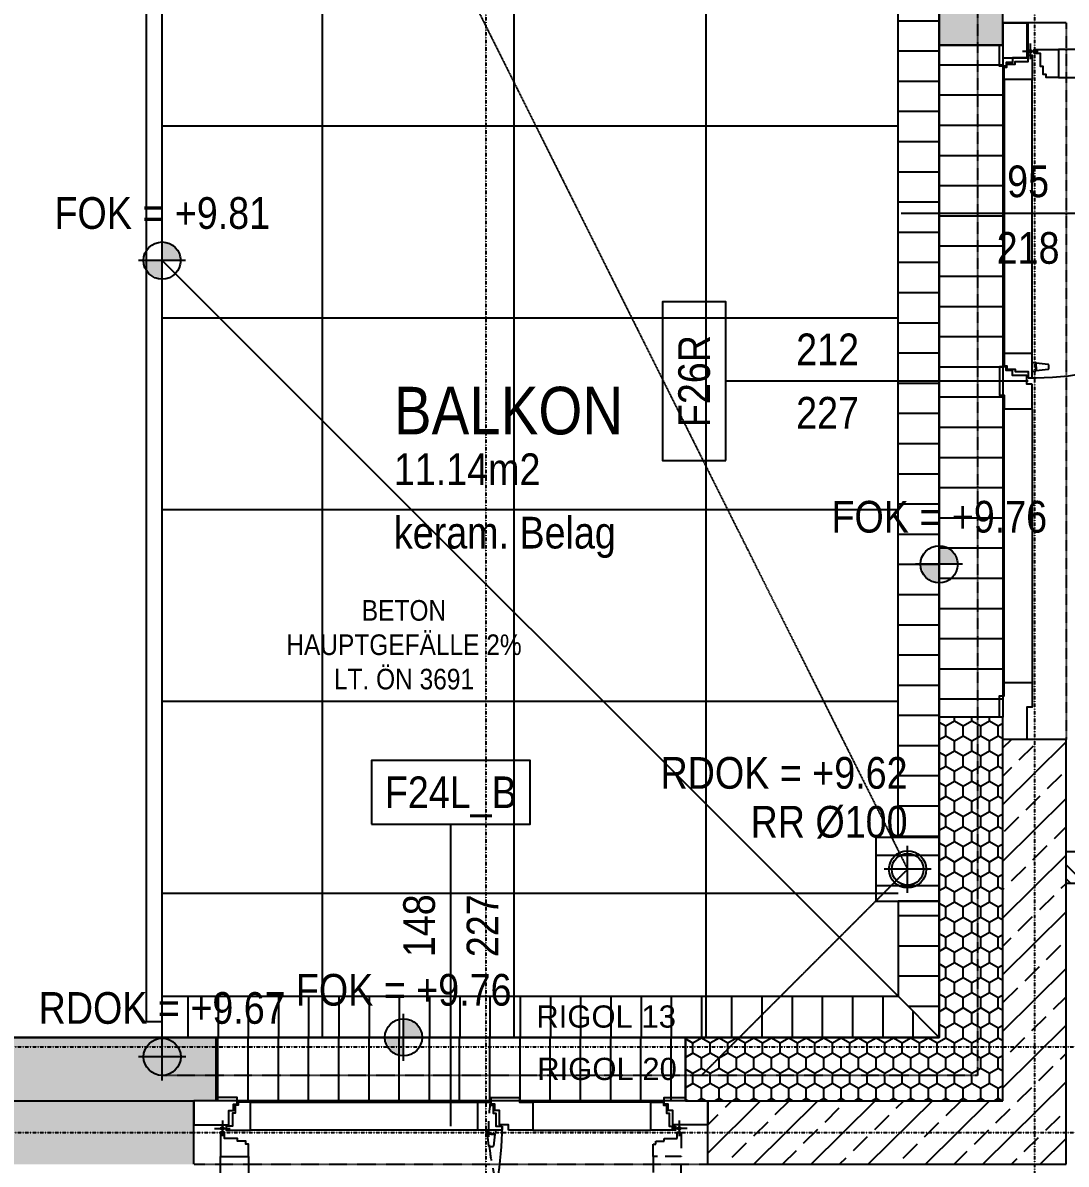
# Model space of a CAD drawing. Header units: millimetres. Extents: x -1798295 to -1733564, y -52013 to 52701.
# Drawn here: x -1753833 to -1750543, y -5592 to -1992 of the extents above; entities that cross this region are included whole.
import ezdxf
from ezdxf.enums import TextEntityAlignment as Align

# ---------------------------------------------------------------- set-up
doc = ezdxf.new("R2010")
doc.units = ezdxf.units.MM
for name, pattern in [('HIDDEN2', [0.1875, 0.125, -0.0625]), ('STRICHLINIE', [0.75, 0.5, -0.25]), ('STRICHPUNKT', [1, 0.5, -0.25, 0, -0.25])]:
    doc.linetypes.add(name, pattern=pattern)
for name, color, linetype in [('01-BFL-G00-L03-M0', 10, 'Continuous'), ('01-HID-G00-L03-ENTWÄSSERUNG', 8, 'HIDDEN2'), ('01-SYM-G00-L03-M0', 8, 'Continuous'), ('01-TXT---------M0', 1, 'Continuous'), ('01-TXT---------PP', 1, 'Continuous'), ('01-TXT-G00-L03-M0', 1, 'Continuous'), ('02-ANS-G00-L03-M0', 8, 'Continuous'), ('02-ANS-G00-L03-Rigol', 8, 'Continuous'), ('02-AXO-G00-L03-M0', 8, 'STRICHPUNKT'), ('02-DIM-G00-L03-ACHSEN', 8, 'Continuous'), ('02-FIL-G00-L03-LILA', 223, 'Continuous'), ('02-FIL-G00-L03-ORANGE', 40, 'Continuous'), ('02-FIL-G00-L03-PLATTENBELAG', 253, 'Continuous'), ('02-FIL-G00-L03-STB', 8, 'Continuous'), ('02-HID-G00-L03-M0', 8, 'HIDDEN2'), ('02-TWA-G00-L03-M0', 4, 'Continuous'), ('02-WDA---------M0', 8, 'Continuous'), ('02-WDA-G00-L03-M0', 8, 'Continuous'), ('02-ZWA-G00-L03-M0', 2, 'Continuous'), ('03-SYM-G00-L03-M0', 8, 'Continuous'), ('04-HLP---------M0', 8, 'HIDDEN2'), ('04-STO---------M0', 1, 'Continuous'), ('04-STO-G00-L03-M0', 1, 'Continuous'), ('04-SYM---------EP', 8, 'Continuous'), ('04-SYM-G00-L03-EP', 8, 'Continuous'), ('04-TXT---------EP', 8, 'Continuous'), ('04-TXT-G00-L03-M0', 8, 'Continuous'), ('04-TXT-G00-L03-POS', 8, 'Continuous'), ('05-SYM---------M0', 8, 'Continuous'), ('05-TXT---------PP', 8, 'Continuous'), ('05-TXT--------M0', 8, 'Continuous'), ('07-TXT-G00-L03-M0', 8, 'Continuous')]:
    doc.layers.add(name, color=color, linetype=linetype)
doc.styles.add('ARIAL', font='arial.ttf', dxfattribs={"width": 0.85})
doc.styles.get("Standard").update_dxf_attribs({"font": 'arial.ttf'})
doc.dimstyles.new('pp chromy&schneider', dxfattribs={"dimscale": 0.005, "dimtxt": 25, "dimasz": 10, "dimexe": 0, "dimexo": 0, "dimgap": 5, "dimtad": 1, "dimdec": 1, "dimlfac": 100, "dimrnd": 0.1, "dimzin": 9, "dimdsep": 46, "dimtxsty": 'ARIAL', "dimblk": 'c&s kote', "dimcen": 0, "dimse1": 1, "dimse2": 1, "dimclrd": 8, "dimclrt": 8, "dimadec": 0, "dimazin": 0, "dimtfac": 0.75, "dimtdec": 1, "dimtix": 1, "dimtmove": 2, "dimatfit": 0, "dimldrblk": 'NONE', "dimfxl": 1, "dimtolj": 1, "dimlwd": -1, "dimarcsym": 0})
pattern_1 = [(90.00000069270138, (-1708605.963854944, -10861.87172452254), (-27.4963005757672, 47.6249996675807), [31.74999999999999, -63.49999999999997]), (210.000000692683, (-1708605.963854944, -10861.87172452254), (-27.49630927946677, -47.62499464249742), [31.74999999999999, -63.49999999999997]), (150.000000692683, (-1708605.963854944, -10861.87172452254), (-54.99260985523395, 5.0250832817e-06), [-63.49999999999997, 31.74999999999999])]
pattern_2 = [(6.927014376e-07, (-1823605.963310606, -55861.87311484877), (-1.1515649289e-06, 95.24999999999999), [])]

# ---------------------------------------------------------------- blocks, each defined once
blk = doc.blocks.new('01-SQM')
at = {"layer": '01-TXT---------M0', "color": 1, "style": 'ARIAL', "width": 0.85}
blk.add_attdef('ROOM', (2e-16, 0), '', height=0.15, dxfattribs=at)
blk.add_attdef('AREA', text='', height=0.1, dxfattribs=at).set_placement((2e-16, -0.0600000000000005), align=Align.TOP_LEFT)
at = {"layer": '01-TXT---------PP', "color": 1, "style": 'ARIAL', "width": 0.85}
blk.add_attdef('NR', text='', height=0.15, dxfattribs=at).set_placement((-0.1173128695050802, 0), align=Align.RIGHT)
blk.add_attdef('FLOOR', text='', height=0.1, dxfattribs=at).set_placement((2e-16, -0.2599999999999998), align=Align.TOP_LEFT)
blk = doc.blocks.new('Fenster Doppelt 196')
at = {"layer": '02-WDA---------M0'}
for points in [[(-1.550000000454019, -0.1999999998079147), (-1.550000000395811, -0.4000000002561137)], [(-0.0699999998323619, -0.2000000008265488), (-0.0700000001234003, -0.4000000013184036)]]:
    blk.add_lwpolyline(points, dxfattribs=at)
at = {"layer": '04-HLP---------M0', "linetype": 'Continuous'}
for p, q in [((-0.0837462240015157, 0.7479937488387804), (-0.0737462241668254, 0.7479937488678843)), ((-0.0717462240136229, 0.7459937489184088), (-0.0335253610392101, 0.7417469862703002)), ((-0.0717462242464535, 0.73399374888686), (-0.0717462240136229, 0.7459937489184088)), ((-0.0717462240136229, 0.7459937489184088), (-0.0717462240136229, 0.721993748957175)), ((-0.0717462242464535, 0.73399374888686), (-0.0717462240136229, 0.721993748957175)), ((-0.0717462240136229, 0.721993748957175), (-0.0335253609227948, 0.7262405114597641)), ((-0.0317462240927853, 0.7397592188208364), (-0.0317462242092006, 0.7282282788364683)), ((-0.0317462241509929, 0.7339937488286524), (-0.0317462240345776, 0.7295739200344542)), ((-0.0837462241761387, 0.7199937489494915), (-0.0737462241668254, 0.7199937489494915)), ((-0.9487221757881344, -0.0950015098205768), (-0.9444754130672663, -0.0567806468025083)), ((-0.9424876456032508, -0.0550015098851873), (-0.9309567055897788, -0.0550015099142911)), ((-0.9367221755674107, -0.0550015098124277), (-0.9323023468023166, -0.0550015098269796)), ((-0.924722175754141, -0.0950015098496806), (-0.9289689381839707, -0.0567806467588525)), ((-0.9507221756502984, -0.1070015098230215), (-0.950722175766714, -0.0970015098282602)), ((-0.9367221756256183, -0.0950015099660959), (-0.9487221757881344, -0.0950015098205768)), ((-0.9487221757881344, -0.0950015098205768), (-0.924722175754141, -0.0950015098496806)), ((-0.9367221756256183, -0.0950015099660959), (-0.924722175754141, -0.0950015098496806)), ((-0.9227221757173538, -0.1070015099248849), (-0.9227221756009383, -0.0970015099737793))]:
    blk.add_line(p, q, dxfattribs=at)
for points in [[(-0.096806594519876, 0.7690715448115955), (-0.0837462241761387, 0.7690715448261471), (-0.0837462244089693, 0.6920591991365656), (-0.172029580513481, 0.6920591984235216), (-0.1720295800478198, 0.7311086799018085), (-0.163292303099297, 0.7311086801491911), (-0.16329230327392, 0.741071545518935), (-0.1377462242380716, 0.7410715455480386), (-0.1377462242962792, 0.7490715454623569), (-0.0968065944034606, 0.7490715451567667)], [(-0.0968065955676139, -0.1007284530205652), (-0.0837462249910459, -0.1007284528313903), (-0.0837462250492536, -0.0237161071272567), (-0.1720295812701806, -0.0237161063996609), (-0.1720295807463117, -0.0627655878342921), (-0.1632923037977889, -0.0627655879652593), (-0.1632923040306196, -0.0727284533058992), (-0.1377462248201482, -0.0727284533932107), (-0.1377462250529788, -0.0807284532784252), (-0.0968065953929909, -0.0807284528564196)]]:
    blk.add_lwpolyline(points, close=True, dxfattribs=at)
for points in [[(-0.1720295810955577, -0.0237161064287648), (-0.1720295805716887, 0.692059198554489)], [(-0.083746224467177, 0.6920591990929097), (-0.0837462249328383, -0.0237161070981529)]]:
    blk.add_lwpolyline(points, dxfattribs=at)
at = {"layer": '04-HLP---------M0', "linetype": 'HIDDEN2', "ltscale": 0.4}
for points in [[(-1.536253773549104, 0.4254716025025119), (-1.519255310820879, 0.4254716024588562), (-1.519255310704465, 0.4534716012713035), (-1.474255310662554, 0.4534716014604784), (-1.474255310662554, 0.4684716012998253), (-1.454255310585722, 0.4684716014453443), (-1.454255310643928, 0.4803716012247607), (-1.432751427986659, 0.4803716012393127), (-1.43275107856607, 0.3905716035369551), (-1.447970599983818, 0.3905716037552338), (-1.447970417211763, 0.3484592559107114), (-1.536253773549104, 0.3484592567401705)], [(-1.523193404544143, -0.1007284520746907), (-1.53625377517892, -0.1007284518127562), (-1.536253774946089, -0.0237161060940707), (-1.44797041872516, -0.0237161054974422), (-1.447970419307239, -0.0627655869757291), (-1.456707696139346, -0.0627655870484887), (-1.456707695964723, -0.0727284524036804), (-1.482253775175195, -0.0727284524618881), (-1.482253775000572, -0.0807284523325507), (-1.52319340466056, -0.0807284518814413)]]:
    blk.add_lwpolyline(points, close=True, dxfattribs=at)
for points in [[(-1.536253775819204, 0.3484592565509956), (-1.536253775062504, -0.0237161061086226)], [(-1.44797041872516, -0.0237161055556499), (-1.447970419772899, 0.3484592559107114)]]:
    blk.add_lwpolyline(points, dxfattribs=at)
at = {"layer": '04-HLP---------M0'}
for points in [[(-1.530263429449405, -0.1379918551829178), (-1.530263429624028, -0.0879918555438053)], [(-0.0897365706623532, -0.1379918561869999), (-0.0897365703713149, -0.0879918565042317)], [(-1.555263429472688, -0.1129918552178424), (-1.505263429367914, -0.1129918553342577)], [(-0.0647365706390701, -0.1129918562801322), (-0.1147365707438439, -0.112991856309236)]]:
    blk.add_lwpolyline(points, dxfattribs=at)
for centre in [(-1.530263429449405, -0.1129918553051539), (-0.0897365706623532, -0.1129918563237879)]:
    blk.add_circle(centre, 0.0047378318458235, dxfattribs=at)
at = {"layer": '04-HLP---------M0', "linetype": 'Continuous'}
for centre, radius, start, end in [((-0.0897365704877302, -0.1129918563383399), 0.8820903924212435, 90.44822280271343, 180.4592351155111), ((-0.0737462240504101, 0.7459937489184088), 0.002, 359.9999998957796, 89.99999989661335), ((-0.0737462241668254, 0.721993748957175), 0.002, 269.9999998966134, 359.9999998957796), ((-0.0337462240131572, 0.7397592187771806), 0.002, 359.9999998957796, 83.65980814921808), ((-0.0337462242459878, 0.7282282788946759), 0.002, 276.3401916426952, 359.9999998957796), ((-0.9424876456032508, -0.0570015097764554), 0.002, 89.9999998999484, 173.659808151612), ((-0.9309567055315708, -0.0570015098637669), 0.002, 6.340191643615963, 89.9999998999484), ((-0.9487221756717191, -0.0970015097263968), 0.002, 89.9999998999484, 179.9999998999484), ((-0.924722175754141, -0.0970015098282602), 0.002, 359.9999998999483, 89.9999998999484)]:
    blk.add_arc(centre, radius, start, end, dxfattribs=at)
at = {"layer": '04-HLP---------M0', "linetype": 'HIDDEN2', "ltscale": 0.4}
blk.add_arc((-1.530263429449405, -0.1129918553488096), 0.6013225274849598, 350.6675586333827, 80.66755860911802, dxfattribs=at)
at = {"layer": '04-STO---------M0'}
for points in [[(-1.518000025884248, -0.1200618802395184), (-1.518000025942454, -0.1070015097793657), (-1.44098768022377, -0.107001509895781), (-1.44098767946707, -0.1952848662913311), (-1.480037161149082, -0.1952848656073911), (-1.480037160974459, -0.1865475887752836), (-1.49000002647517, -0.1865475888480432), (-1.490000026766209, -0.161001509957714), (-1.498000026273075, -0.1610015099140583), (-1.498000026040244, -0.1200618801813107)], [(-0.9917999716708434, -0.1070015109726228), (-0.9917999717290511, -0.1239999738463666), (-0.9637999729020519, -0.1239999739045743), (-0.9637999727274292, -0.1689999739319319), (-0.9487999728880819, -0.1689999738737242), (-0.9487999727716667, -0.1889999740378698), (-0.9368999729631466, -0.1889999739651102), (-0.9368999728467317, -0.210503856636933), (-1.026699970709159, -0.2105042060720734), (-1.02669997041812, -0.1952846845961176), (-1.068812318262644, -0.195284867339069), (-1.068812317331319, -0.1070015109435189)], [(-0.9717999718850479, -0.1200618805160047), (-0.9717999717686323, -0.1070015100995079), (-0.8947876259917393, -0.1070015103468904), (-0.8947876254678702, -0.1952848664659541), (-0.9338371068006379, -0.1952848658838775), (-0.9338371072080915, -0.1865475891681854), (-0.9437999723013492, -0.1865475891536334), (-0.943799972475972, -0.1610015101759927), (-0.9517999723320822, -0.1610015101177851), (-0.951799971924629, -0.120061880472349)], [(-0.101999974285718, -0.1200618812436005), (-0.1019999741110951, -0.107001510754344), (-0.1790123199461959, -0.107001510754344), (-0.1790123207028955, -0.1952848671498941), (-0.1399628390790895, -0.1952848665532656), (-0.1399628391372971, -0.1865475897211581), (-0.1299999737530015, -0.1865475898230215), (-0.1299999734619632, -0.1610015108744847), (-0.1219999738386832, -0.1610015108599327), (-0.1219999740715139, -0.1200618811126333)], [(-1.620000026829074, -0.1239999734680168), (-1.510000027017667, -0.1239999736426398), (-1.510000026784837, -0.168999973742757), (-1.495000027003698, -0.1689999736117897), (-1.495000027003698, -0.1889999737177277), (-1.48310002707876, -0.1889999737031758), (-1.483100027253384, -0.210503856302239), (-1.550000000512225, -0.2105043877381831), (-1.550000000454019, -0.1999999998079147), (-1.620000026770865, -0.1999999737163307)], [(2.67173164e-08, -0.1239999746176181), (-0.1099999730358832, -0.1239999746030662), (-0.1099999733851291, -0.1689999747322872), (-0.1249999731662683, -0.1689999745867681), (-0.124999973224476, -0.1889999746781541), (-0.136899973207619, -0.1889999746344983), (-0.1368999730329961, -0.2105038572190097), (-0.069999999657739, -0.210504388785921), (-0.0699999998323619, -0.2000000008265488), (2.64844857e-08, -0.1999999748368282)]]:
    blk.add_lwpolyline(points, close=True, dxfattribs=at)
at = {"layer": '04-SYM---------EP'}
for points in [[(-1.068812317273112, -0.107001510928967), (-1.44098768022377, -0.107001509895781)], [(-0.8947876259335314, -0.1070015102741308), (-0.1790123200044036, -0.107001510768896)], [(-1.440987679641693, -0.1952848662040196), (-1.068812318204435, -0.1952848633663962)], [(-0.1790123207028955, -0.1952848670916865), (-0.8947876254678702, -0.1952848664659541)]]:
    blk.add_lwpolyline(points, dxfattribs=at)
blk = doc.blocks.new('04-TXT')
blk.add_line((5.82077e-11, 1.45519e-11), (0.952925950405188, 8.73115e-11))
at = {"layer": '04-TXT---------EP', "color": 8, "style": 'ARIAL', "width": 0.85}
blk.add_attdef('WIDTH', text='', height=0.1, dxfattribs=at).set_placement((0.6321633902607982, 0.05), align=Align.CENTER)
blk.add_attdef('HEIGHT', text='', height=0.1, dxfattribs=at).set_placement((0.6321633902607982, -0.05), align=Align.TOP_CENTER)
blk = doc.blocks.new('03-rar')
blk.add_circle((0, 0), 0.05)
at = {"layer": '01-TXT---------M0', "color": 8, "style": 'ARIAL', "width": 0.85}
blk.add_attdef('RR', text='', height=0.1, dxfattribs=at).set_placement((0, 0.1), align=Align.CENTER)
blk = doc.blocks.new('01-HK1')
for p, q in [((-0.0005104927695356, -0.0742200525855878), (-0.0005104928277433, 0.0742174473853083)), ((0.0737082572304644, -1.3025855878e-06), (-0.0747292428277433, -1.3025710359e-06))]:
    blk.add_line(p, q)
blk.add_circle((-0.000510492885951, -1.3026001398e-06), 0.05859375)
for points in [[(-0.0005104928277433, 0.0585924474144122), (0.0409215451800265, 0.0414307353494223), (-0.000510492885951, -1.3026001398e-06)], [(-0.000510492885951, -1.3026001398e-06), (0.0580832571722567, -1.3025710359e-06), (0.0409215451800265, 0.0414307353494223)], [(-0.0591042428277433, -1.3026292436e-06), (-0.0419425307190977, -0.0414333405642538), (-0.000510492885951, -1.3026001398e-06)], [(-0.0419425307190977, -0.0414333405642538), (-0.0005104927695356, -0.0585950526146917), (-0.000510492885951, -1.3026001398e-06)]]:
    blk.add_solid(points)
at = {"layer": '01-TXT---------M0', "color": 8, "style": 'ARIAL', "width": 0.85}
blk.add_attdef('HEIGHT', text='', height=0.1, dxfattribs=at).set_placement((0, 0.2), align=Align.TOP_CENTER)
blk = doc.blocks.new('FENSTER_214')
at = {"layer": '02-WDA---------M0'}
for points in [[(-2.190000000075086, 2.328306e-10), (-2.190000000045984, 0.2000000005937181)], [(-0.0699999999196734, 1.5716068e-09), (-0.0700000002834713, 0.2000000020489097)]]:
    blk.add_lwpolyline(points, dxfattribs=at)
at = {"layer": '04-HLP---------M0', "linetype": 'Continuous'}
for p, q in [((-1.098922203702386, -0.0929984893882647), (-1.0989222038188, -0.1029984893393703)), ((-1.096922203854774, -0.1049984893179499), (-1.092675441133905, -0.1432193524669856)), ((-1.084922203677704, -0.1049984892597422), (-1.096922203854774, -0.1049984893179499)), ((-1.096922203854774, -0.1049984893179499), (-1.072922203820779, -0.1049984893179499)), ((-1.084922203677704, -0.1049984892597422), (-1.072922203820779, -0.1049984893179499)), ((-1.072922203820779, -0.1049984893179499), (-1.077168966236057, -0.1432193524087779)), ((-1.070922203798545, -0.0929984892136418), (-1.070922203667576, -0.1029984891647473)), ((-1.09068767366989, -0.1449984892387874), (-1.079156733641865, -0.1449984893552028)), ((-1.084922203619497, -0.1449984893552028), (-1.080502374868955, -0.1449984893552028)), ((-0.0837462240888272, -1.068193582934325), (-0.0737462240504101, -1.068193582934325)), ((-0.0717462239117595, -1.070193582971112), (-0.0335253608354833, -1.074440345459152)), ((-0.0717462239263114, -1.094193582888691), (-0.0717462239117595, -1.070193582971112)), ((-0.0717462241445901, -1.082193582900799), (-0.0717462239117595, -1.070193582971112)), ((-0.0317462240054738, -1.087959052762015), (-0.0317462241218891, -1.076428112806752)), ((-0.0317462240491295, -1.082193582842591), (-0.0317462239327142, -1.077773754019289)), ((-0.0837462238996523, -1.096193582867271), (-0.0737462240795139, -1.096193582867271)), ((-0.0717462241445901, -1.082193582900799), (-0.0717462239263114, -1.094193582888691)), ((-0.0717462239263114, -1.094193582888691), (-0.0335253609373467, -1.089946820226032))]:
    blk.add_line(p, q, dxfattribs=at)
at = {"layer": '04-HLP---------M0'}
for points in [[(-0.0897365707642166, -0.0620081430533901), (-0.0897365704731783, -0.1120081427507102)], [(-0.0647365707409335, -0.0870081429602578), (-0.1147365708311554, -0.0870081429020502)]]:
    blk.add_lwpolyline(points, dxfattribs=at)
at = {"layer": '04-HLP---------M0', "linetype": 'Continuous'}
for points in [[(-0.0968065956694773, -0.0992715462343767), (-0.0837462250929093, -0.0992715464089997), (-0.0837462251365651, -0.1762838921276852), (-0.1720295813574921, -0.1762838928261772), (-0.172029580862727, -0.1372344113769941), (-0.1632923038851004, -0.1372344112605788), (-0.1632923041470349, -0.1272715459926985), (-0.1377462249365635, -0.1272715458180755), (-0.1377462251402903, -0.1192715459619649), (-0.0968065954948543, -0.1192715463112108)], [(-0.0968065944325645, -1.117271378810982), (-0.0837462240742753, -1.117271378810982), (-0.0837462243216578, -1.040259033150505), (-0.1720295804116176, -1.040259032452012), (-0.1720295799750602, -1.079308513901194), (-0.1632923029974336, -1.079308514134025), (-0.1632923032011604, -1.089271379460112), (-0.1377462241507601, -1.08927137957653), (-0.1377462242089678, -1.09727137943264), (-0.0968065943015972, -1.097271379258017)]]:
    blk.add_lwpolyline(points, close=True, dxfattribs=at)
for points in [[(-0.1720295811974211, -0.1762838927679695), (-0.1720295804843772, -1.040259032510221)], [(-0.0837462243798655, -1.040259033092295), (-0.0837462250055978, -0.1762838921276852)]]:
    blk.add_lwpolyline(points, dxfattribs=at)
at = {"layer": '04-HLP---------M0'}
blk.add_circle((-0.0897365707787685, -0.0870081429020502), 0.0047378318458235, dxfattribs=at)
at = {"layer": '04-HLP---------M0', "linetype": 'Continuous'}
for centre, radius, start, end in [((-0.089736570531386, -0.0870081427274272), 1.030286344812646, 179.6068222039267, 269.6162504279076), ((-1.096922203738357, -0.1029984894557856), 0.002, 180.0000001100567, 270.0000001100568), ((-1.072922203835332, -0.1029984893393703), 0.002, 270.0000001100568, 1.100567591e-07), ((-1.090687673655337, -0.1429984893766232), 0.002, 186.3401918575033, 270.0000001100568), ((-1.079156733583656, -0.1429984893766232), 0.002, 270.0000001100568, 353.6598083673407), ((-0.0737462240940658, -1.070193582912907), 0.002, 1.167268657e-07, 90.00000011255806), ((-0.0337462241586764, -1.076428112864959), 0.002, 1.167268657e-07, 83.6598083666963), ((-0.0737462239630986, -1.094193582888691), 0.002, 270.000000112558, 1.167268657e-07), ((-0.0337462239258457, -1.087959052762015), 0.002, 276.340191860818, 1.167268657e-07)]:
    blk.add_arc(centre, radius, start, end, dxfattribs=at)
at = {"layer": '04-STO---------M0'}
for points in [[(-2.190000000147847, 0.0105043883086182), (-2.123100026859899, 0.0105038567562588), (-2.123100026728934, -0.0047151339240372), (-2.08098767924821, -0.0047151333419606), (-2.080987679830284, -0.092998489679303), (-2.158000025505315, -0.0929984897957184), (-2.158000025679938, -0.0760000259033404), (-2.260000026391935, -0.0760000261361711), (-2.260000026377383, -2.57859938e-08), (-2.190000000060534, 2.328306e-10)], [(-1.139999999752034, -0.0929984881659039), (-1.139999999795689, -0.0760000253794715), (-1.112000000968691, -0.0760000253212638), (-1.112000000794067, -0.0310000252793543), (-1.097000000954722, -0.0310000253957696), (-1.097000000838304, -0.0110000252025202), (-1.085100001015234, -0.0110000252607279), (-1.085100000942474, 0.0105038575129584), (-1.17489999879035, 0.0105042068753392), (-1.174899998499312, -0.004715314542409), (-1.217012346329283, -0.0047151318867691), (-1.217012345397959, -0.0929984883987345)], [(2.6600901e-08, -0.0760000245645642), (-0.1099999731522985, -0.0760000246227719), (-0.1099999734869925, -0.0310000245226547), (-0.1249999732972356, -0.03100002463907), (-0.1249999733263394, -0.0110000246204436), (-0.1368999733240344, -0.0110000246204436), (-0.1368999731639633, 0.0105038580368273), (-0.0699999998032581, 0.0105043896473944), (-0.0699999999196734, 1.5716068e-09), (2.63535185e-08, -2.43890099e-08)], [(-1.119999999951685, -0.0799381186952815), (-1.11999999983527, -0.0929984890390188), (-1.042987654058379, -0.0929984888643958), (-1.042987653534509, -0.0047151327016763), (-1.082037134881829, -0.0047151332837529), (-1.082037135303834, -0.0134524100576528), (-1.092000000367987, -0.0134524100576528), (-1.092000000557161, -0.0389984890352935), (-1.100000000413274, -0.0389984890935011), (-1.099999999991267, -0.0799381187534891)], [(-0.1019999744021334, -0.0799381178803742), (-0.1019999742420623, -0.0929984883987345), (-0.1790123200626112, -0.0929984884569422), (-0.1790123208338628, -0.0047151320613921), (-0.1399628392100567, -0.0047151327016763), (-0.1399628392537124, -0.0134524095337838), (-0.1299999738839688, -0.0134524094173685), (-0.1299999735783786, -0.0389984883950092), (-0.1219999739696504, -0.0389984883950092), (-0.1219999742024811, -0.0799381181132048)]]:
    blk.add_lwpolyline(points, close=True, dxfattribs=at)
at = {"layer": '04-SYM---------EP'}
for points in [[(-2.080987679262761, -0.0047151333419606), (-1.217012346271074, -0.0047151359030977)], [(-0.1790123208338628, -0.0047151321195997), (-1.042987653534509, -0.0047151327016763)], [(-1.217012345339751, -0.0929984882823192), (-2.080987679815732, -0.0929984897375107)], [(-1.042987653985617, -0.0929984889808111), (-0.1790123201208189, -0.0929984884569422)]]:
    blk.add_lwpolyline(points, dxfattribs=at)
blk = doc.blocks.new('05-TXT')
at = {"layer": '05-TXT--------M0'}
blk.add_line((-0.3999999999650754, 2.91038e-11), (0.4000000000814909, 0), dxfattribs=at)
at = {"layer": '05-TXT--------M0', "color": 8, "style": 'ARIAL', "width": 0.85}
blk.add_attdef('BREITE', text='', height=0.1, dxfattribs=at).set_placement((1.164153e-10, 0.0500000000174623), align=Align.CENTER)
blk.add_attdef('HÖHE', text='', height=0.1, rotation=359.9999999966649, dxfattribs=at).set_placement((0, -0.0599999999976717), align=Align.TOP_CENTER)
blk = doc.blocks.new('c&s kote')
at = {"color": 8}
for p, q in [((0, -2.000000000465659), (0, 1.999999999534338)), ((0, 1.999999999534338), (0, -2.000000000465659)), ((-2.000000000116413, -4.656613e-10), (2, -4.656613e-10)), ((2, -4.656613e-10), (-2.000000000116413, -4.656613e-10))]:
    blk.add_line(p, q, dxfattribs=at)
blk.add_circle((0, -4.656613e-10), 0.5, dxfattribs=at)
blk = doc.blocks.new('*D277')
at = {"layer": '02-DIM-G00-L03-ACHSEN', "color": 8, "transparency": 16777216}
blk.add_arc((-1737493.332530812, 3998.12668568769), 378.2541156847962, 0.0075744092241784, 89.99242697751104, dxfattribs=at)
at = {"layer": 'Defpoints', "color": 0, "transparency": 16777216}
for p in [(-1737493.332560602, 6461.826077578706), (-1737165.754859832, 4187.25374749524), (-1768782.596311918, 3998.126306727296), (-1735093.332529804, 3998.126714755199), (-1737493.332138274, -28465.61571684654)]:
    blk.add_point(p, dxfattribs=at)
at = {"layer": '02-DIM-G00-L03-ACHSEN', "color": 8, "transparency": 16777216, "xscale": 0.05, "yscale": 0.05, "zscale": 0.05}
for p, rotation in [((-1737493.332535386, 4376.380801372346), 179.9962138351538), ((-1737115.078415127, 3998.126690268866), 270.0037875515814)]:
    blk.add_blockref('c&s kote', p, dxfattribs=dict(at, rotation=rotation))
at = {"layer": '02-DIM-G00-L03-ACHSEN', "color": 8, "transparency": 16777216, "insert": (-1737225.803677465, 4265.655545510119), "char_height": 0.125, "attachment_point": 5, "rotation": 315.0000006933677, "style": 'ARIAL'}
blk.add_mtext('\\A1;90.00°', dxfattribs=at)
blk = doc.blocks.new('_None')
blk = doc.blocks.new('*D278')
at = {"layer": '02-DIM-G00-L03-ACHSEN', "color": 8, "transparency": 16777216}
blk.add_arc((-1765663.332175776, -25395.21297526453), 946.5228541814243, 179.315510984212, 269.9969740471802, dxfattribs=at)
at = {"layer": 'Defpoints', "color": 0, "transparency": 16777216}
for p in [(-1765663.332560818, 6461.825736365398), (-1768705.963679539, -25358.70143405337), (-1735093.332170704, -25762.05260524573), (-1766486.804648281, -25861.90195147193), (-1765663.332138665, -28465.61605804507)]:
    blk.add_point(p, dxfattribs=at)
at = {"layer": '02-DIM-G00-L03-ACHSEN', "color": 8, "transparency": 16777216, "xscale": 0.05, "yscale": 0.05, "zscale": 0.05}
for p, rotation in [((-1766609.786887809, -25383.85553017794), 89.31399766154718), ((-1765663.332164336, -26341.735829446), 359.998487369845)]:
    blk.add_blockref('c&s kote', p, dxfattribs=dict(at, rotation=rotation))
at = {"layer": '02-DIM-G00-L03-ACHSEN', "color": 8, "transparency": 16777216, "insert": (-1766336.565207875, -26060.415698105), "char_height": 0.125, "attachment_point": 5, "rotation": 314.65624251569625, "style": 'ARIAL'}
blk.add_mtext('\\A1;90.69°', dxfattribs=at)
blk = doc.blocks.new('*D279')
at = {"layer": '02-DIM-G00-L03-ACHSEN', "color": 8, "transparency": 16777216}
blk.add_arc((-1737493.332171313, -25733.2526342927), 916.2710271521277, 270.0031272665841, 359.3093577650949, dxfattribs=at)
at = {"layer": 'Defpoints', "color": 0, "transparency": 16777216}
for p in [(-1737493.332560602, 6461.826077578706), (-1768705.963679539, -25358.7014340536), (-1735093.332170704, -25762.05260524561), (-1737038.374207984, -26528.59271677467), (-1737493.332138274, -28465.61571684666)]:
    blk.add_point(p, dxfattribs=at)
at = {"layer": '02-DIM-G00-L03-ACHSEN', "color": 8, "transparency": 16777216, "xscale": 0.05, "yscale": 0.05, "zscale": 0.05}
for p, rotation in [((-1736577.127108417, -25744.24708395591), 89.31092105198894), ((-1737493.332160233, -26649.5236614449), 180.0015639796901)]:
    blk.add_blockref('c&s kote', p, dxfattribs=dict(at, rotation=rotation))
at = {"layer": '02-DIM-G00-L03-ACHSEN', "color": 8, "transparency": 16777216, "insert": (-1736849.392025025, -26384.96640858799), "char_height": 0.125, "attachment_point": 5, "rotation": 44.6562425158394, "style": 'ARIAL'}
blk.add_mtext('\\A1;89.31°', dxfattribs=at)
blk = doc.blocks.new('türachse&qualität')
at = {"layer": '05-SYM---------M0'}
blk.add_line((-0.4000000001396984, -7.27596e-11), (-0.4000000001396984, -7.27596e-11), dxfattribs=at)
at = {"layer": '05-TXT---------PP'}
blk.add_lwpolyline([(-0.4999999841093087, -0.2500000064756023), (-0.5000000159488991, 0.2499999934952939), (-0.700000015902333, 0.2499999807623681), (-0.6999999840627426, -0.2500000192376319)], close=True, dxfattribs=at)
at = {"layer": '05-TXT---------PP', "color": 8, "style": 'ARIAL', "text_generation_flag": 6, "width": 0.85}
blk.add_attdef('POS.NR.', text='', height=0.1, rotation=269.9999999966649, dxfattribs=at).set_placement((-0.6529232178698408, -0.0111808992531337), align=Align.TOP_CENTER)
blk = doc.blocks.new('01-HK2')
for p, q in [((0, -0.0979687499784632), (-5.82077e-11, 0.097968750007567)), ((0.0979687499930151, -1.45519e-11), (-0.0979687500512228, 2.91038e-11))]:
    blk.add_line(p, q)
blk.add_circle((0, -1.45519e-11), 0.0773437499974615)
at = {"layer": '01-TXT---------M0', "color": 8, "style": 'ARIAL', "width": 0.85}
blk.add_attdef('HEIGHT', text='', height=0.1, rotation=359.9999999966649, dxfattribs=at).set_placement((0, 0.13200000001234), align=Align.BOTTOM_CENTER)

msp = doc.modelspace()

# ---------------------------------------------------------------- hatches: boundary and pattern name
at = {"layer": '02-ANS-G00-L03-Rigol', "true_color": 0x636466}
h = msp.add_hatch(dxfattribs=at)
h.set_pattern_fill('ANSI31', color=251, scale=29.99999999999999, angle=602.3389926147537, style=0)
h.set_pattern_definition([(6.56147334e-07, (-1821034.866902711, -32179.49160997719), (-1.0907964692e-06, 95.24999999999996), [])])
h.paths.add_polyline_path([(-1751073.33247345, -651.8722375648795), (-1750943.332473387, -651.8722362987826), (-1750943.332427396, -4561.872236142204), (-1751073.332428449, -4561.872237699339)])
h = msp.add_hatch(dxfattribs=at)
h.set_pattern_fill('ANSI31', color=251, scale=29.99999999999999, angle=602.3389926281367, style=0)
h.set_pattern_definition([(6.695302939e-07, (-1820834.866890999, -32699.49162348306), (-1.1130446725e-06, 95.24999999999996), [])])
h.paths.add_polyline_path([(-1750943.332458029, -2061.872236229516), (-1750743.332457901, -2061.872233884292), (-1750743.332431804, -4181.872233690461), (-1750943.332431758, -4181.872236021132)])
h = msp.add_hatch(dxfattribs=at)
h.set_pattern_fill('ANSI31', color=251, scale=29.99999999999999, angle=422.0465419682703, style=0)
h.set_pattern_definition(pattern_2)
h.paths.add_polyline_path([(-1750943.328952077, -4761.872236168353), (-1750943.328954727, -4561.872236156712), (-1751143.328954739, -4561.872238574695), (-1751143.328952379, -4761.872238557232)])
h = msp.add_hatch(dxfattribs=at)
h.set_pattern_fill('ANSI31', color=251, scale=29.99999999999999, angle=422.0465419682703, style=0)
h.set_pattern_definition(pattern_2)
h.paths.add_polyline_path([(-1750943.328952077, -4761.872236168353), (-1751073.32895214, -4761.872237725489), (-1751073.332422346, -5061.872235152754), (-1750943.332420187, -5191.879632172327)])
h = msp.add_hatch(dxfattribs=at)
h.set_pattern_fill('ANSI31', color=251, scale=29.99999999999999, angle=512.0465419681504, style=0)
h.set_pattern_definition([(90.00000069270138, (-1823605.963310606, -55861.87311484877), (-95.25, -1.1513656057e-06), [])])
h.paths.add_polyline_path([(-1750943.332420071, -5191.879632390606), (-1753393.332407975, -5191.872263293335), (-1753393.332409722, -5061.872263288679), (-1751073.332422346, -5061.872235167306), (-1750943.332420129, -5191.879632172327)])
h = msp.add_hatch(dxfattribs=at)
h.set_pattern_fill('ANSI31', color=251, scale=29.99999999999999, angle=512.3389926260357, style=0)
h.set_pattern_definition([(270.0000006674291, (-1781220.951806611, 64699.66220424659), (95.24999999999999, 1.1095517374e-06), [])])
h.paths.add_polyline_path([(-1751743.332421864, -5191.872244596432), (-1751743.332419795, -5391.872244724488), (-1753223.332418787, -5391.872260347476), (-1753223.332421088, -5191.872260437698)])
at = {"layer": '02-FIL-G00-L03-LILA', "true_color": 0x636466}
h = msp.add_hatch(dxfattribs=at)
h.set_pattern_fill('HONEY', color=251, scale=9.999999999999996, angle=107.0465419682704, style=0)
h.set_pattern_definition(pattern_1)
h.paths.add_polyline_path([(-1750943.332500719, 1498.127763564429), (-1750943.332459193, -2061.872236549658), (-1750743.332458192, -2061.872234102571), (-1750743.332458456, -1991.872233920963), (-1750743.332499978, 1428.127765917219), (-1750743.332500882, 1498.127765924204)])
h = msp.add_hatch(dxfattribs=at)
h.set_pattern_fill('HONEY', color=251, scale=9.999999999999996, angle=107.0465419682704, style=0)
h.set_pattern_definition(pattern_1)
h.paths.add_polyline_path([(-1756473.332433461, -3691.872303149634), (-1756473.332430868, -3891.872305023921), (-1756403.332430919, -3891.872304628734), (-1755463.332435632, -3891.872290950458), (-1755463.332417439, -5391.872290921354), (-1753293.332420423, -5391.872264700782), (-1753223.332418845, -5391.872262442952), (-1753223.332421088, -5191.872261019773), (-1755263.332419962, -5191.872288520833), (-1755263.33243798, -3691.872288506282)])
h = msp.add_hatch(dxfattribs=at)
h.set_pattern_fill('HONEY', color=251, scale=9.999999999999996, angle=107.0465419682704, style=0)
h.set_pattern_definition(pattern_1)
h.paths.add_polyline_path([(-1750943.332431758, -4181.87223631217), (-1750943.332419838, -5191.872236248723), (-1751073.332420832, -5191.872237834963), (-1751743.332421864, -5191.872244392704), (-1751743.332419795, -5391.872245306564), (-1751673.332420195, -5391.872244940489), (-1750743.332417525, -5391.872233871487), (-1750743.332431307, -4251.872233842965), (-1750743.332432212, -4181.872234039707)])
at = {"layer": '02-FIL-G00-L03-ORANGE', "true_color": 0x636466}
h = msp.add_hatch(dxfattribs=at)
h.set_pattern_fill('ANSI32', color=251, scale=9.999999999999991, angle=197.0465419682703, style=0)
h.set_pattern_definition([(135.0000006927013, (-2023605.963310548, -55861.87552870002), (-67.35192009373935, -67.35192172229796), []), (135.0000006927013, (-2023605.963311208, -55816.9742287257), (-67.35192009373935, -67.35192172229796), [])])
h.paths.add_polyline_path([(-1746308.332422245, -4606.872176363832), (-1750543.332427178, -4606.872227812026), (-1750543.33242597, -4706.872227337633), (-1748563.33242529, -4706.872203472354), (-1748563.332413739, -5411.872206093445), (-1748463.332413821, -5411.872204942658), (-1748463.332425662, -4706.872202248806), (-1746308.332420919, -4706.872176224133)])
at = {"layer": '02-FIL-G00-L03-STB', "true_color": 0x636466}
h = msp.add_hatch(dxfattribs=at)
h.set_pattern_fill('ANSI33', color=251, scale=19.99999999999998, angle=107.0465419682704, style=0)
h.set_pattern_definition([(45.00000069270138, (-1823605.963310548, -55861.87311484877), (-89.8025622963973, 89.80256012498573), []), (45.00000069270138, (-1823516.16071057, -55861.87311376306), (-89.8025622963973, 89.80256012498573), [63.49999999999997, -31.74999999999999])])
h.paths.add_polyline_path([(-1744643.332375231, -8896.872156053083), (-1744843.332373322, -8896.872158223685), (-1744843.332373799, -9001.872158088643), (-1746273.332373966, -9001.872175202612), (-1748463.332372979, -9001.872206365248), (-1748463.332378388, -8621.872203144618), (-1748463.332394226, -7311.872206537548), (-1750973.332394235, -7311.872236679519), (-1750973.332379723, -8521.872232218477), (-1750973.332378876, -8591.872236722005), (-1755463.332379042, -8591.8722910203), (-1755463.332415137, -5591.872291005754), (-1753293.332418064, -5591.872264770631), (-1753293.332419563, -5467.87228853775), (-1753293.332446164, -5467.872288552302), (-1753293.332447024, -5391.87226475899), (-1755463.332417613, -5391.872290979562), (-1755463.332435806, -3891.872291008666), (-1756403.332435809, -3891.872303784723), (-1756403.332433507, -4091.872302370275), (-1755663.332433342, -4091.872293394634), (-1755663.332419183, -5291.872293348069), (-1755663.332418426, -5291.872293348069), (-1755663.332400587, -7691.872293269487), (-1755663.33237653, -8896.872294639106), (-1755463.332375063, -8896.872291915533), (-1755463.332376275, -8791.872291002837), (-1752473.332376458, -8791.872254853975), (-1752473.332375489, -8876.872255064103), (-1752273.332375361, -8876.872252427842), (-1752273.332376505, -8791.872247924897), (-1750773.332376505, -8791.87222981912), (-1750773.332391806, -7511.872234273177), (-1748663.332391645, -7511.872208457862), (-1748663.332363592, -9841.87220444327), (-1748463.332363696, -9841.872202025284), (-1748463.332371259, -9201.872206362335), (-1747863.332371516, -9201.872199894191), (-1745143.332371427, -9201.872166267458), (-1745143.332371486, -9201.872129931324), (-1744843.332371381, -9201.872129040108), (-1744843.332364738, -9736.87212802497), (-1744843.332363585, -9841.872158114256), (-1744643.33236369, -9841.87215568172), (-1744563.332364255, -9841.872154787285), (-1744563.33236679, -9641.872154382741), (-1744563.332367811, -9571.872154375757), (-1744643.332366954, -9571.872155313846)])
h = msp.add_hatch(dxfattribs=at)
h.set_pattern_fill('ANSI33', color=251, scale=19.99999999999999, angle=107.0465419682704, style=0)
h.set_pattern_definition([(44.70755001056367, (-1820439.006936861, -33596.33596844049), (-89.34302179080515, 90.259761008368), []), (44.70755001056367, (-1820349.205506736, -33596.79433824898), (-89.34302179080515, 90.259761008368), [63.49999999999999, -31.75])])
h.paths.add_polyline_path([(-1750543.33241527, -5591.872231508794), (-1750543.332431587, -4251.872231497735), (-1750743.332431424, -4251.872233901173), (-1750743.332417641, -5391.872233915143), (-1751673.332420253, -5391.872245158768), (-1751673.332419403, -5471.872244796716), (-1751673.332417835, -5591.872245170409)])

# ---------------------------------------------------------------- linework, layer by layer
at = {"layer": '01-BFL-G00-L03-M0', "color": 251, "linetype": 'STRICHLINIE', "true_color": 0x636466}
msp.add_lwpolyline([(-1750943.332419955, -5191.87223629238), (-1781082.868803516, -5191.872600604198), (-1781057.271727914, 4161.179738887155), (-1781030.660369203, 9392.32807255582), (-1750889.02183282, 9467.190196940554), (-1750943.335341066, 4241.369087129998), (-1750943.332419955, -5191.87223629238)], close=True, dxfattribs=at)
at = {"layer": '01-HID-G00-L03-ENTWÄSSERUNG', "color": 251, "true_color": 0x636466}
msp.add_lwpolyline([(-1753048.332475406, -651.8722617044041), (-1751043.332425873, -4661.872239932701), (-1751693.332418853, -5311.872245311504)], dxfattribs=at)
msp.add_lwpolyline([(-1752830.963935472, -4170.258813136707, 0, 0, 0), (-1752580.96393553, -4170.258810085128, 49.99999999999992, 0, 0), (-1752430.963935391, -4170.258808242534, 0, 0, 0)], format="xyseb", dxfattribs=at)
at = {"layer": '02-ANS-G00-L03-M0', "color": 251, "true_color": 0x636466}
msp.add_lwpolyline([(-1750993.605796201, -601.8722366271832), (-1753443.605795689, -601.8722665385284), (-1753443.332420443, -5141.872266543374), (-1753393.332420512, -5141.872265938873), (-1753393.605795096, -651.8722659369378), (-1750993.605795597, -651.8722366155416), (-1750993.605796201, -601.8722366271832)], dxfattribs=at)
at = {"layer": '02-ANS-G00-L03-Rigol', "color": 251, "true_color": 0x636466}
for points in [[(-1751073.33247345, -651.8722375648795), (-1750943.332473387, -651.8722362987826), (-1750943.332427396, -4561.872236142204), (-1751073.332428449, -4561.872237699339)], [(-1750943.332458029, -2061.872236229516), (-1750743.332457901, -2061.872233884292), (-1750743.332431804, -4181.872233690461), (-1750943.332431758, -4181.872236021132)], [(-1750943.328952077, -4761.872236168353), (-1750943.328954727, -4561.872236156712), (-1751143.328954739, -4561.872238574695), (-1751143.328952379, -4761.872238557232)], [(-1750943.328952077, -4761.872236168353), (-1751073.32895214, -4761.872237725489), (-1751073.332422346, -5061.872235152754), (-1750943.332420187, -5191.879632172327)], [(-1750943.332420071, -5191.879632390606), (-1753393.332407975, -5191.872263293335), (-1753393.332409722, -5061.872263288679), (-1751073.332422346, -5061.872235167306), (-1750943.332420129, -5191.879632172327)], [(-1751743.332421864, -5191.872244596432), (-1751743.332419795, -5391.872244724488), (-1753223.332418787, -5391.872260347476), (-1753223.332421088, -5191.872260437698)]]:
    msp.add_lwpolyline(points, close=True, dxfattribs=at)
at = {"layer": '02-AXO-G00-L03-M0', "color": 251, "true_color": 0x636466}
for points in [[(-1752373.332563401, 6461.825897069633), (-1752373.332141131, -28465.61589735561)], [(-1750643.332560741, 6461.825918581823), (-1750643.332138472, -28465.61587582887)], [(-1768705.963922875, -5221.872451607531), (-1735093.332418858, -5221.872044549565)], [(-1768705.963919727, -5491.872451175048), (-1735093.332415711, -5491.872044117082)]]:
    msp.add_lwpolyline(points, dxfattribs=at)
at = {"layer": '02-FIL-G00-L03-PLATTENBELAG', "color": 251, "true_color": 0x636466}
for points in [[(-1752888.332420835, -5191.872259690856), (-1752888.332473569, -651.872259420772)], [(-1752283.332420911, -5191.872252245484), (-1752283.332473588, -651.8722519899528)], [(-1751678.332420814, -5191.872245091159), (-1751678.33247349, -651.8722448356275)], [(-1753393.468938185, -2316.872265914331), (-1751073.332454485, -2316.872237703996)], [(-1751073.332422346, -5061.872235138202), (-1753393.478752914, -2741.725960699718)], [(-1753393.468930871, -2921.872265924809), (-1751073.332447171, -2921.87223768537)], [(-1753393.468923557, -3526.87226589163), (-1751073.332439856, -3526.872237681295)], [(-1753393.468916824, -4131.872265873004), (-1751073.332433065, -4131.872237648115)], [(-1753393.468909568, -4736.872265854376), (-1751073.332425751, -4736.872237644042)]]:
    msp.add_lwpolyline(points, dxfattribs=at)
at = {"layer": '02-HID-G00-L03-M0', "color": 251, "true_color": 0x636466}
for points in [[(-1750943.332473387, -651.8722362842309), (-1750823.33247345, -651.8722348334412), (-1750823.33241682, -5311.872234822382), (-1750823.332416762, -5311.872234822382), (-1753393.332418399, -5311.872265820713), (-1753393.332419908, -5191.87226591268)], [(-1750543.332458794, -1991.87223147387), (-1750543.33243147, -4251.872231454079)], [(-1750943.332459251, -2061.872236593313), (-1750943.332433038, -4181.872236326722)], [(-1753223.33242266, -5191.872261005221), (-1751743.332422795, -5191.872244407256)], [(-1753293.332417947, -5591.872264697872), (-1751673.332417777, -5591.872245126753)]]:
    msp.add_lwpolyline(points, dxfattribs=at)
at = {"layer": '02-TWA-G00-L03-M0', "color": 251, "true_color": 0x636466}
for p, q in [((-1755463.332417497, -5391.872290950458), (-1753293.332420423, -5391.872264700782)), ((-1751673.332420195, -5391.872245115113), (-1750743.332417525, -5391.872233886039)), ((-1751673.332417777, -5591.872245141305), (-1750543.332415153, -5591.872231465139))]:
    msp.add_line(p, q, dxfattribs=at)
for points in [[(-1750743.332458689, -1991.872233906411), (-1750743.332500036, 1428.127765917219)], [(-1750543.332458502, -1991.87223147387), (-1750743.332458689, -1991.872233877307)], [(-1750743.332417525, -5391.872233886039), (-1750743.332431307, -4251.872233842965)], [(-1750543.332430888, -4251.872231439527), (-1750743.332431133, -4251.872233872069)], [(-1750543.332415153, -5591.87223147969), (-1750543.332431412, -4251.872231483183)], [(-1753293.332418006, -5591.872264028483), (-1753293.332420365, -5391.87226392953)], [(-1751673.332417777, -5591.87224502489), (-1751673.332420195, -5391.872244955041)]]:
    msp.add_lwpolyline(points, dxfattribs=at)
at = {"layer": '02-WDA-G00-L03-M0', "color": 251, "true_color": 0x636466}
for p, q in [((-1755263.332419962, -5191.872288520833), (-1753223.33242266, -5191.872261005221)), ((-1751743.332422679, -5191.872244378152), (-1750943.332419838, -5191.872236277828))]:
    msp.add_line(p, q, dxfattribs=at)
for points in [[(-1750943.332459193, -2061.872236593313), (-1750943.332500778, 1498.127763564429)], [(-1750943.332419896, -5191.872236277828), (-1750943.332433038, -4181.872236355825)]]:
    msp.add_lwpolyline(points, dxfattribs=at)
at = {"layer": '02-ZWA-G00-L03-M0', "color": 251, "true_color": 0x636466}
for points in [[(-1746308.33242207, -4606.872176320176), (-1750543.332427062, -4606.872227782922)], [(-1748563.332425115, -4706.872203414146), (-1750543.332425911, -4706.872227308529)]]:
    msp.add_lwpolyline(points, dxfattribs=at)
at = {"layer": '04-STO-G00-L03-M0', "color": 251, "true_color": 0x636466}
msp.add_lwpolyline([(-1750663.332457459, -2101.872232867034), (-1750663.332458789, -1991.872232895556), (-1750743.332458689, -1991.872233862755), (-1750743.332457242, -2101.872233863338)], close=True, dxfattribs=at)

# ---------------------------------------------------------------- block references
at = {"layer": '01-SYM-G00-L03-M0', "color": 251, "true_color": 0x636466, "xscale": 999.9999999999995, "yscale": 999.9999999999995, "zscale": 999.9999999999995, "rotation": 4.19682703787e-05}
for p, values in [((-1753392.958616823, -2741.725960707983), {'HEIGHT': 'FOK = +9.81'}), ((-1750943.332438053, -3699.740807295581), {'HEIGHT': 'FOK = +9.76'}), ((-1752631.842530206, -5191.870954091639), {'HEIGHT': 'FOK = +9.76'})]:
    msp.add_blockref('01-HK1', p, dxfattribs=at).add_auto_attribs(values)
at = {"layer": '01-SYM-G00-L03-M0', "color": 251, "true_color": 0x636466}
ref = msp.add_blockref('01-HK2', (-1751043.332425757, -4661.872239932701), dxfattribs=dict(at, xscale=757.5757580624572, yscale=757.5757580613005, zscale=757.5757580681659, rotation=7.103270536e-07))
ref.add_attrib('HEIGHT', 'RDOK = +9.62', dxfattribs={"layer": '01-TXT---------M0', "color": 8, "height": 99.99999999999996, "rotation": 7.068753871e-07, "style": 'ARIAL', "width": 0.85}).set_placement((-1751043.332428642, -4437.653489793003), align=Align.BOTTOM_RIGHT)
ref = msp.add_blockref('01-HK2', (-1753393.332419108, -5253.278515704296), dxfattribs=dict(at, xscale=757.5757580624572, yscale=757.5757580613005, zscale=757.5757580681659, rotation=7.103270536e-07))
ref.add_attrib('HEIGHT', 'RDOK = +9.67', dxfattribs={"layer": '01-TXT---------M0', "color": 8, "height": 99.99999999999996, "rotation": 7.068753871e-07, "style": 'ARIAL', "width": 0.85}).set_placement((-1753393.332420121, -5179.059765573329), align=Align.BOTTOM_CENTER)
at = {"layer": '01-TXT-G00-L03-M0', "color": 251, "true_color": 0x636466, "xscale": 999.9999999999995, "yscale": 999.9999999999995, "zscale": 999.9999999999995, "rotation": 6.8453152e-07}
msp.add_blockref('01-SQM', (-1752662.676024069, -3289.955709531663), dxfattribs=at).add_auto_attribs({'ROOM': 'BALKON', 'AREA': '11.14m2', 'FLOOR': 'keram. Belag'})
at = {"layer": '03-SYM-G00-L03-M0', "color": 251, "true_color": 0x636466}
ref = msp.add_blockref('03-rar', (-1751043.332425873, -4661.87223991815), dxfattribs=dict(at, xscale=999.9999999999995, yscale=999.9999999999995, zscale=999.9999999999995, rotation=6.927013867e-07))
ref.add_attrib('RR', 'RR %%c100', dxfattribs={"layer": '01-TXT---------M0', "color": 8, "height": 100, "rotation": 6.952027005e-07, "style": 'ARIAL', "width": 0.85}).set_placement((-1751043.332427082, -4561.872239912329), align=Align.RIGHT)
at = {"layer": '04-SYM-G00-L03-EP', "color": 251, "true_color": 0x636466, "xscale": 999.9999999999995, "yscale": 999.9999999999995, "zscale": 999.9999999999995}
for name, p, rotation in [('FENSTER_214', (-1750743.332458456, -1991.872233920963), 90.00000068280148), ('Fenster Doppelt 196', (-1753293.332417947, -5591.872263126265), 180.0000006921418)]:
    msp.add_blockref(name, p, dxfattribs=dict(at, rotation=rotation))
at = {"layer": '04-TXT-G00-L03-M0', "color": 251, "true_color": 0x636466, "xscale": 999.9999999999995, "yscale": 999.9999999999995, "zscale": 999.9999999999995}
for name, p, rotation, values in [('05-TXT', (-1750663.33245136, -2591.872232886825), 4.5501498e-09, {'BREITE': '95', 'HÖHE': '218'}), ('04-TXT', (-1752483.332419459, -5471.872252799665), 90.00000065619658, {'WIDTH': '148', 'HEIGHT': '227'})]:
    msp.add_blockref(name, p, dxfattribs=dict(at, rotation=rotation)).add_auto_attribs(values)
at = {"layer": '04-TXT-G00-L03-M0', "color": 251, "true_color": 0x636466}
ref = msp.add_blockref('04-TXT', (-1750663.332446175, -3121.872232929316), dxfattribs=dict(at, xscale=-999.9999999999995, yscale=999.9999999999995, zscale=999.9999999999995, rotation=7.334383501e-07))
ref.add_attrib('WIDTH', '212', dxfattribs={"layer": '04-TXT---------EP', "color": 8, "extrusion": (0, 0, -1), "height": 100, "rotation": 359.9999992664442, "style": 'ARIAL', "text_generation_flag": 2, "width": 0.8499999999999998}).set_placement((1751295.495837064, -3071.872241020326), align=Align.CENTER)
ref.add_attrib('HEIGHT', '227', dxfattribs={"layer": '04-TXT---------EP', "color": 8, "extrusion": (0, 0, -1), "height": 100, "rotation": 359.9999992664442, "style": 'ARIAL', "text_generation_flag": 2, "width": 0.8499999999999998}).set_placement((1751295.495835797, -3171.872241026147), align=Align.TOP_CENTER)
at = {"layer": '04-TXT-G00-L03-POS', "color": 251, "true_color": 0x636466}
ref = msp.add_blockref('türachse&qualität', (-1751116.258396639, -3121.872264511294), dxfattribs=dict(at, xscale=999.9999999999995, yscale=999.9999999999995, zscale=999.9999999999995, rotation=359.9999970325123))
ref.add_attrib('POS.NR.', 'F26R', dxfattribs={"layer": '05-TXT---------PP', "color": 8, "height": 99.99999999999984, "rotation": 269.9999970274803, "style": 'ARIAL', "text_generation_flag": 6, "width": 0.85}).set_placement((-1751716.258396673, -3121.872246212087), align=Align.MIDDLE_CENTER)
ref = msp.add_blockref('türachse&qualität', (-1752483.332449905, -5018.946302394478), dxfattribs=dict(at, xscale=999.9999999999995, yscale=999.9999999999995, zscale=999.9999999999995, rotation=269.9999970397506))
ref.add_attrib('POS.NR.', 'F24L_B', dxfattribs={"layer": '05-TXT---------PP', "color": 8, "height": 99.99999999999984, "rotation": 179.9999970349817, "style": 'ARIAL', "text_generation_flag": 6, "width": 0.85}).set_placement((-1752483.332431665, -4418.946302359553), align=Align.MIDDLE_CENTER)

# ---------------------------------------------------------------- texts
at = {"layer": '01-HID-G00-L03-ENTWÄSSERUNG', "color": 251, "true_color": 0x636466, "insert": (-1752630.963936484, -4095.258810663429), "char_height": 64.99999999999996, "width": 764.5999999999997, "attachment_point": 8, "rotation": 6.927013849212264e-07, "style": 'ARIAL'}
msp.add_mtext('BETON\\PHAUPTGEFÄLLE 2%\\PLT. ÖN 3691', dxfattribs=at)
at = {"layer": '07-TXT-G00-L03-M0', "color": 251, "true_color": 0x636466, "char_height": 69.99999999999997, "width": 1060.299999999999, "attachment_point": 4, "rotation": 6.927013849212264e-07}
for s, insert in [('{\\fArial|b0|i0|c0|p34;RIGOL 13}', (-1752213.713924015, -5126.675929053861)), ('{\\fArial|b0|i0|c0|p34;RIGOL 20}', (-1752210.934743813, -5291.875663072555))]:
    msp.add_mtext(s, dxfattribs=dict(at, insert=insert))

# ---------------------------------------------------------------- dimensions: what is measured, and where the dimension line sits
at = {"layer": '02-DIM-G00-L03-ACHSEN', "color": 251, "true_color": 0x636466}
for base, line1, line2, picture, middle in [((-1737165.754859832, 4187.25374749524), ((-1768782.596311918, 3998.126306727209), (-1735093.332529804, 3998.126714755308)), ((-1737493.332560602, 6461.826077578823), (-1737493.332138274, -28465.61571684642)), '*D277', (-1737225.803677465, 4265.655545510119)), ((-1737038.374207984, -26528.59271677467), ((-1737493.332560602, 6461.826077578823), (-1737493.332138274, -28465.61571684642)), ((-1768705.963679539, -25358.7014340534), (-1735093.332170704, -25762.05260524573)), '*D279', (-1736849.392025025, -26384.96640858823)), ((-1766486.804648281, -25861.90195147193), ((-1765663.332560819, 6461.825736365492), (-1765663.332138665, -28465.6160580452)), ((-1768705.963679539, -25358.7014340534), (-1735093.332170704, -25762.05260524573)), '*D278', (-1766336.565207875, -26060.415698105))]:
    dim = msp.add_angular_dim_2l(base=base, line1=line1, line2=line2, dimstyle='pp chromy&schneider', override={"dimzin": 8, "dimadec": 2}, dxfattribs=at)
    dim.commit()
    dim.dimension.update_dxf_attribs({"geometry": picture, "text_midpoint": middle})

doc.saveas('drawing.dxf')
